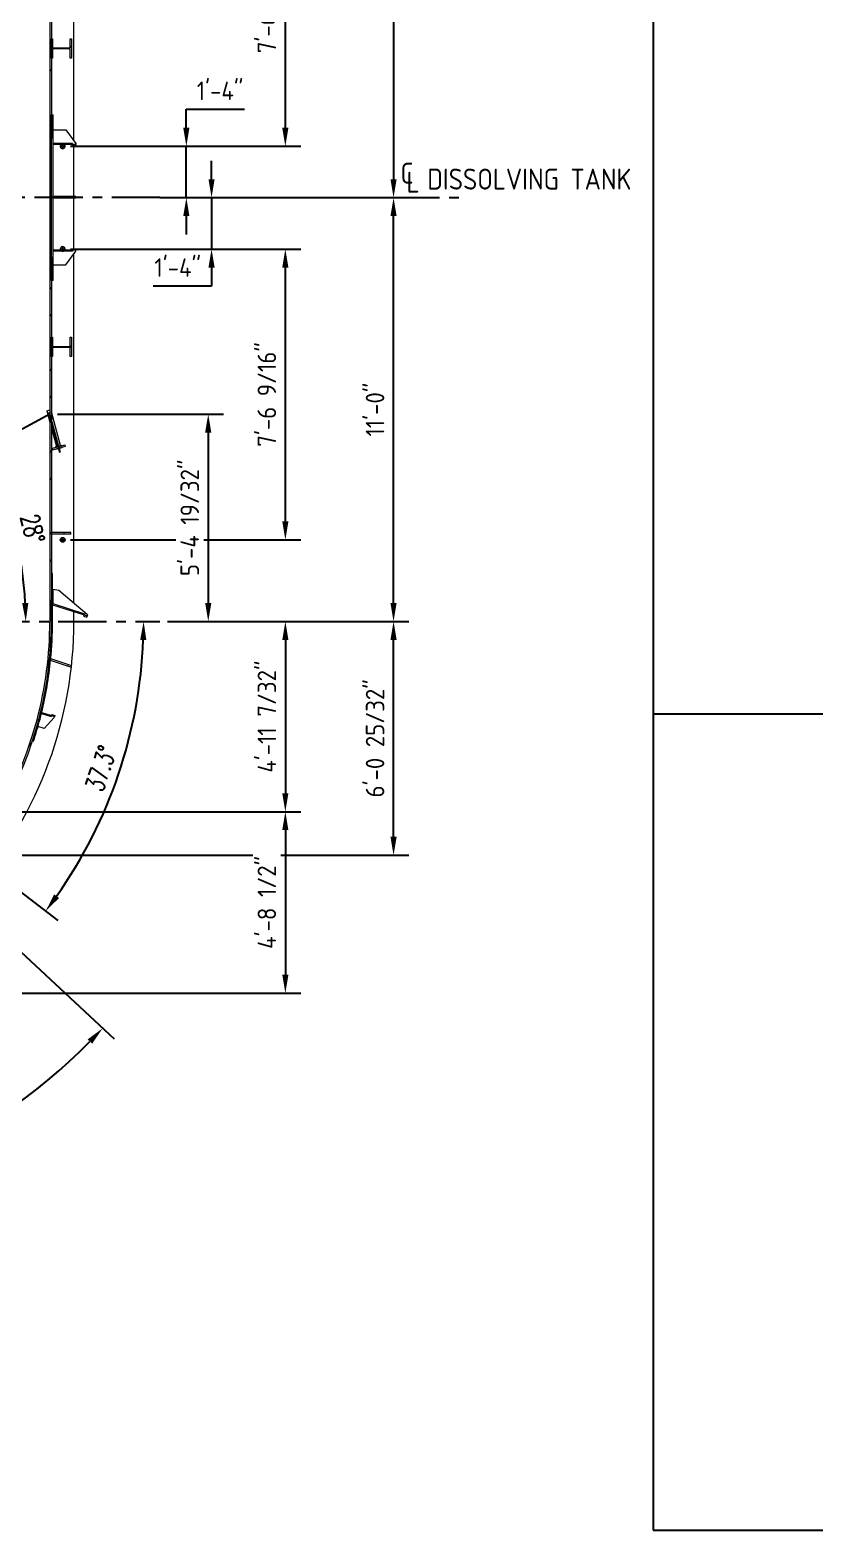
# Model space of a CAD drawing. Header units: inches. Extents: x 0 to 4731, y 0 to 1632.
# Drawn here: x 1126.3 to 1370.6, y 755.8 to 1222.9 of the extents above; entities that cross this region are included whole.
import ezdxf

# ---------------------------------------------------------------- set-up
doc = ezdxf.new("R2010")
doc.units = ezdxf.units.IN
doc.header["$LTSCALE"] = 48
doc.header["$MEASUREMENT"] = 0
doc.linetypes.add('CENTER', pattern=[2, 1.25, -0.25, 0.25, -0.25])
for name, color, linetype, lineweight in [('AM_0', 7, 'Continuous', 50), ('AM_4', 93, 'Continuous', 25), ('AM_6', 140, 'Continuous', 35), ('AM_7', 142, 'CENTER', 25), ('Am_8', 1, 'Continuous', 25), ('Equipment-AM_0', 7, 'Continuous', 50), ('Equipment-AM_5', 92, 'Continuous', 25), ('Process-AM_5', 92, 'Continuous', 25), ('Process-AM_7', 142, 'CENTER', 25)]:
    doc.layers.add(name, color=color, linetype=linetype, lineweight=lineweight)
doc.styles.add('ISOCP', font='ISOCP.SHX')
doc.styles.add('SLDTEXTSTYLE0', font='ISOCP', dxfattribs={"width": 0.96})
doc.styles.get("Standard").update_dxf_attribs({"font": 'ROMANS.SHX', "width": 0.7})
doc.dimstyles.new('METSOPOWER_ANSI$0', dxfattribs={"dimtxt": 0.12, "dimasz": 0.12, "dimexe": 0.1, "dimexo": 0.05, "dimgap": 0.06, "dimtad": 1, "dimtoh": 1, "dimdec": 5, "dimzin": 12, "dimdsep": 46, "dimlunit": 4, "dimtxsty": 'Standard', "dimcen": 0, "dimclrd": 256, "dimclre": 256, "dimclrt": 140, "dimadec": 0, "dimazin": 2, "dimtp": 0.1, "dimtm": 0.1, "dimtfac": 0.71, "dimtdec": 5, "dimtmove": 0, "dimatfit": 3, "dimfxl": 1, "dimfrac": 2, "dimtzin": 7, "dimlwd": -1, "dimlwe": -1, "dimarcsym": 1})
doc.dimstyles.new('METSOPOWER_ANSI$2', dxfattribs={"dimtxt": 0.12, "dimasz": 0.12, "dimexe": 0.1, "dimexo": 0.05, "dimgap": 0.06, "dimtad": 1, "dimzin": 12, "dimdsep": 46, "dimlunit": 3, "dimtxsty": 'Standard', "dimcen": 0, "dimclrd": 256, "dimclre": 256, "dimclrt": 140, "dimadec": 0, "dimazin": 2, "dimtp": 0.1, "dimtm": 0.1, "dimtfac": 0.71, "dimtmove": 0, "dimatfit": 3, "dimfxl": 1, "dimtzin": 7, "dimlwd": -1, "dimlwe": -1, "dimarcsym": 1})
doc.dimstyles.new('VALMET_ANSI$2', dxfattribs={"dimtxt": 0.12, "dimasz": 0.12, "dimexe": 0.1, "dimexo": 0.05, "dimgap": 0.06, "dimtad": 1, "dimdec": 5, "dimzin": 7, "dimdsep": 46, "dimlunit": 4, "dimtxsty": 'Standard', "dimcen": 0, "dimclrd": 256, "dimclre": 256, "dimclrt": 140, "dimadec": 0, "dimazin": 2, "dimtp": 0.1, "dimtm": 0.1, "dimtfac": 0.71, "dimtdec": 5, "dimtofl": 0, "dimtmove": 0, "dimatfit": 3, "dimfxl": 1, "dimfrac": 2, "dimtolj": 1, "dimtzin": 7, "dimlwd": -1, "dimlwe": -1, "dimarcsym": 1})
pattern_1 = [(45, (-160.521, 2.043), (-12.72792, 12.72792), []), (45, (-152.036, 2.043), (-12.72792, 12.72792), [])]
pattern_2 = [(45, (-161.521, 2.043), (-12.72792, 12.72792), []), (45, (-153.036, 2.043), (-12.72792, 12.72792), [])]

# ---------------------------------------------------------------- blocks, each defined once
blk = doc.blocks.new('*D580')
at = {"layer": 'Defpoints', "color": 0, "transparency": 16777216}
for p in [(1166.69, 1302.71), (1166.69, 1170.71), (1239.41, 1170.71)]:
    blk.add_point(p, dxfattribs=at)
at = {"layer": 'Equipment-AM_5', "linetype": 'ByBlock', "transparency": 16777216}
for p, q in [((1169.09, 1302.71), (1244.21, 1302.71)), ((1239.41, 1296.95), (1239.41, 1176.47)), ((1169.09, 1170.71), (1244.21, 1170.71))]:
    blk.add_line(p, q, dxfattribs=at)
at = {"layer": 'Equipment-AM_5', "transparency": 16777216}
for points in [[(1238.45, 1296.95), (1240.37, 1296.95), (1239.41, 1302.71)], [(1238.45, 1176.47), (1240.37, 1176.47), (1239.41, 1170.71)]]:
    blk.add_solid(points, dxfattribs=at)
at = {"layer": 'Equipment-AM_5', "color": 140, "transparency": 16777216, "insert": (1233.65, 1236.71), "char_height": 5.76, "attachment_point": 5, "rotation": 90, "style": 'ISOCP', "bg_fill": 3, "box_fill_scale": 1.25, "bg_fill_color": 256, "bg_fill_true_color": 13158600, "bg_fill_transparency": 0}
blk.add_mtext('11\'-0"', dxfattribs=at)
blk = doc.blocks.new('*D581')
at = {"layer": 'Defpoints', "color": 0, "transparency": 16777216}
for p in [(1166.69, 1170.71), (1239.41, 1170.71), (1166.69, 1038.71)]:
    blk.add_point(p, dxfattribs=at)
at = {"layer": 'Equipment-AM_5', "linetype": 'ByBlock', "transparency": 16777216}
for p, q in [((1169.09, 1170.71), (1244.21, 1170.71)), ((1239.41, 1044.47), (1239.41, 1164.95)), ((1169.09, 1038.71), (1244.21, 1038.71))]:
    blk.add_line(p, q, dxfattribs=at)
at = {"layer": 'Equipment-AM_5', "transparency": 16777216}
for points in [[(1238.45, 1164.95), (1240.37, 1164.95), (1239.41, 1170.71)], [(1238.45, 1044.47), (1240.37, 1044.47), (1239.41, 1038.71)]]:
    blk.add_solid(points, dxfattribs=at)
at = {"layer": 'Equipment-AM_5', "color": 140, "transparency": 16777216, "insert": (1233.65, 1104.71), "char_height": 5.76, "attachment_point": 5, "rotation": 90, "style": 'ISOCP', "bg_fill": 3, "box_fill_scale": 1.25, "bg_fill_color": 256, "bg_fill_true_color": 13158600, "bg_fill_transparency": 0}
blk.add_mtext('11\'-0"', dxfattribs=at)
blk = doc.blocks.new('*D586')
at = {"layer": 'Defpoints', "color": 0, "transparency": 16777216}
for p in [(1166.69, 1038.71), (1239.41, 1038.71), (1108.33, 965.92)]:
    blk.add_point(p, dxfattribs=at)
at = {"layer": 'Equipment-AM_5', "linetype": 'ByBlock', "transparency": 16777216}
for p, q in [((1169.09, 1038.71), (1244.21, 1038.71)), ((1239.41, 971.68), (1239.41, 1032.95)), ((1110.73, 965.92), (1244.21, 965.92))]:
    blk.add_line(p, q, dxfattribs=at)
at = {"layer": 'Equipment-AM_5', "transparency": 16777216}
for points in [[(1238.45, 1032.95), (1240.37, 1032.95), (1239.41, 1038.71)], [(1238.45, 971.68), (1240.37, 971.68), (1239.41, 965.92)]]:
    blk.add_solid(points, dxfattribs=at)
at = {"layer": 'Equipment-AM_5', "color": 140, "transparency": 16777216, "insert": (1233.65, 1002.32), "char_height": 5.76, "attachment_point": 5, "rotation": 90, "style": 'ISOCP', "bg_fill": 3, "box_fill_scale": 1.25, "bg_fill_color": 256, "bg_fill_true_color": 13158600, "bg_fill_transparency": 0}
blk.add_mtext('6\'-0 25/32"', dxfattribs=at)
blk = doc.blocks.new('*D544')
at = {"layer": 'Defpoints', "color": 0, "transparency": 16777216}
for p in [(1022.37, 1062.63), (871.07, 1038.71), (1090.85, 1040.39), (1166.69, 1038.71)]:
    blk.add_point(p, dxfattribs=at)
at = {"layer": 'Equipment-AM_5', "linetype": 'ByBlock', "transparency": 16777216}
blk.add_line((1020.09, 1063.38), (988.82, 1073.53), dxfattribs=at)
blk.add_arc((1096, 1038.71), 107.89, 165.0592, 176.9408, dxfattribs=at)
at = {"layer": 'Equipment-AM_5', "transparency": 16777216}
for points in [[(990.83, 1066.8), (992.68, 1066.26), (993.39, 1072.05)], [(989.22, 1044.44), (987.3, 1044.49), (988.11, 1038.71)]]:
    blk.add_solid(points, dxfattribs=at)
at = {"layer": 'Equipment-AM_5', "color": 140, "transparency": 16777216, "insert": (983.75, 1056.49), "char_height": 5.76, "attachment_point": 5, "rotation": 81, "bg_fill": 3, "box_fill_scale": 1.25, "bg_fill_color": 256, "bg_fill_true_color": 13158600, "bg_fill_transparency": 0}
blk.add_mtext('18°', dxfattribs=at)
at = {"layer": 'Defpoints', "color": 0, "transparency": 16777216}
blk.add_point((990.46, 1061.14), dxfattribs=at)
blk = doc.blocks.new('*D548')
at = {"layer": 'Defpoints', "color": 0, "transparency": 16777216}
for p in [(871.07, 1038.71), (1012.93, 1038.71), (1166.69, 1038.71), (905.66, 984.92)]:
    blk.add_point(p, dxfattribs=at)
at = {"layer": 'Equipment-AM_5', "linetype": 'ByBlock', "transparency": 16777216}
for p, q in [((868.67, 1038.71), (851.07, 1038.71)), ((903.52, 983.84), (868.25, 966.15))]:
    blk.add_line(p, q, dxfattribs=at)
blk.add_arc((1012.93, 1038.71), 157.06, 182.1014, 204.5316, dxfattribs=at)
at = {"layer": 'Equipment-AM_5', "transparency": 16777216}
for points in [[(855.02, 1032.93), (856.94, 1032.97), (855.87, 1038.71)], [(870.92, 973.92), (869.19, 973.09), (872.54, 968.31)]]:
    blk.add_solid(points, dxfattribs=at)
at = {"layer": 'Equipment-AM_5', "color": 140, "transparency": 16777216, "insert": (865.7, 1003.86), "char_height": 5.76, "attachment_point": 5, "rotation": 283.3165, "bg_fill": 3, "box_fill_scale": 1.25, "bg_fill_color": 256, "bg_fill_true_color": 13158600, "bg_fill_transparency": 0}
blk.add_mtext('26.6°', dxfattribs=at)
at = {"layer": 'Defpoints', "color": 0, "transparency": 16777216}
blk.add_point((857.76, 1014.47), dxfattribs=at)
blk = doc.blocks.new('*D549')
at = {"layer": 'Defpoints', "color": 0, "transparency": 16777216}
for p in [(871.07, 1038.71), (1012.93, 1038.71), (1166.69, 1038.71), (1147.8, 976.12), (1108.33, 965.92)]:
    blk.add_point(p, dxfattribs=at)
at = {"layer": 'Equipment-AM_5', "linetype": 'ByBlock', "transparency": 16777216}
blk.add_line((1110.24, 964.47), (1134.96, 945.61), dxfattribs=at)
blk.add_arc((1012.93, 1038.71), 148.69, 324.8777, 357.7803, dxfattribs=at)
at = {"layer": 'Equipment-AM_5', "transparency": 16777216}
for points in [[(1160.55, 1032.97), (1162.47, 1032.93), (1161.62, 1038.71)], [(1135.32, 952.6), (1133.77, 953.73), (1131.14, 948.52)]]:
    blk.add_solid(points, dxfattribs=at)
at = {"layer": 'Equipment-AM_5', "color": 140, "transparency": 16777216, "insert": (1148.34, 992.95), "char_height": 5.76, "attachment_point": 5, "rotation": 71.329, "bg_fill": 3, "box_fill_scale": 1.25, "bg_fill_color": 256, "bg_fill_true_color": 13158600, "bg_fill_transparency": 0}
blk.add_mtext('37.3°', dxfattribs=at)
blk = doc.blocks.new('*U413')
at = {"layer": 'AM_7', "color": 0, "transparency": 16777216}
for p, q in [((-0.87, 0), (-0.15, 0)), ((0, 0.15), (0, 0.87)), ((0.15, 0), (0.87, 0)), ((0, -0.87), (0, -0.15))]:
    blk.add_line(p, q, dxfattribs=at)
at = {"layer": 'AM_7', "color": 0, "linetype": 'Continuous', "transparency": 16777216}
for p, q in [((-0.075, 0), (0.075, 0)), ((0, -0.075), (0, 0.075))]:
    blk.add_line(p, q, dxfattribs=at)
blk = doc.blocks.new('*U414')
at = {"layer": 'AM_7', "color": 0, "transparency": 16777216}
for p, q in [((-0.87, 0), (-0.15, 0)), ((0, 0.15), (0, 0.87)), ((0.15, 0), (0.87, 0)), ((0, -0.87), (0, -0.15))]:
    blk.add_line(p, q, dxfattribs=at)
at = {"layer": 'AM_7', "color": 0, "linetype": 'Continuous', "transparency": 16777216}
for p, q in [((-0.075, 0), (0.075, 0)), ((0, -0.075), (0, 0.075))]:
    blk.add_line(p, q, dxfattribs=at)
blk = doc.blocks.new('*U415')
at = {"layer": 'AM_7', "color": 0, "transparency": 16777216}
for p, q in [((-0.87, 0), (-0.15, 0)), ((0, 0.15), (0, 0.87)), ((0.15, 0), (0.87, 0)), ((0, -0.87), (0, -0.15))]:
    blk.add_line(p, q, dxfattribs=at)
at = {"layer": 'AM_7', "color": 0, "linetype": 'Continuous', "transparency": 16777216}
for p, q in [((-0.075, 0), (0.075, 0)), ((0, -0.075), (0, 0.075))]:
    blk.add_line(p, q, dxfattribs=at)
blk = doc.blocks.new('*D552')
at = {"layer": 'Defpoints', "color": 0, "transparency": 16777216}
for p in [(1166.69, 1038.71), (1121.3, 979.48), (1205.73, 979.48)]:
    blk.add_point(p, dxfattribs=at)
at = {"layer": 'Equipment-AM_5', "linetype": 'ByBlock', "transparency": 16777216}
for p, q in [((1169.09, 1038.71), (1210.53, 1038.71)), ((1205.73, 1032.95), (1205.73, 985.24)), ((1123.7, 979.48), (1210.53, 979.48))]:
    blk.add_line(p, q, dxfattribs=at)
at = {"layer": 'Equipment-AM_5', "transparency": 16777216}
for points in [[(1204.77, 1032.95), (1206.69, 1032.95), (1205.73, 1038.71)], [(1204.77, 985.24), (1206.69, 985.24), (1205.73, 979.48)]]:
    blk.add_solid(points, dxfattribs=at)
at = {"layer": 'Equipment-AM_5', "color": 140, "transparency": 16777216, "insert": (1199.97, 1009.09), "char_height": 5.76, "attachment_point": 5, "rotation": 90, "style": 'ISOCP', "bg_fill": 3, "box_fill_scale": 1.25, "bg_fill_color": 256, "bg_fill_true_color": 13158600, "bg_fill_transparency": 0}
blk.add_mtext('4\'-11 7/32"', dxfattribs=at)
blk = doc.blocks.new('*D553')
at = {"layer": 'Defpoints', "color": 0, "transparency": 16777216}
for p in [(1121.3, 979.48), (1056, 922.96), (1205.73, 922.96)]:
    blk.add_point(p, dxfattribs=at)
at = {"layer": 'Equipment-AM_5', "linetype": 'ByBlock', "transparency": 16777216}
for p, q in [((1123.7, 979.48), (1210.53, 979.48)), ((1205.73, 973.72), (1205.73, 928.72)), ((1058.4, 922.96), (1210.53, 922.96))]:
    blk.add_line(p, q, dxfattribs=at)
at = {"layer": 'Equipment-AM_5', "transparency": 16777216}
for points in [[(1204.77, 973.72), (1206.69, 973.72), (1205.73, 979.48)], [(1204.77, 928.72), (1206.69, 928.72), (1205.73, 922.96)]]:
    blk.add_solid(points, dxfattribs=at)
at = {"layer": 'Equipment-AM_5', "color": 140, "transparency": 16777216, "insert": (1199.97, 951.22), "char_height": 5.76, "attachment_point": 5, "rotation": 90, "style": 'ISOCP', "bg_fill": 3, "box_fill_scale": 1.25, "bg_fill_color": 256, "bg_fill_true_color": 13158600, "bg_fill_transparency": 0}
blk.add_mtext('4\'-8 1/2"', dxfattribs=at)
blk = doc.blocks.new('*D554')
at = {"layer": 'Defpoints', "color": 0, "transparency": 16777216}
for p in [(1137.3, 1154.71), (1205.73, 1154.71), (1136.43, 1064.15)]:
    blk.add_point(p, dxfattribs=at)
at = {"layer": 'Equipment-AM_5', "linetype": 'ByBlock', "transparency": 16777216}
for p, q in [((1139.7, 1154.71), (1210.53, 1154.71)), ((1205.73, 1069.91), (1205.73, 1148.95)), ((1138.83, 1064.15), (1210.53, 1064.15))]:
    blk.add_line(p, q, dxfattribs=at)
at = {"layer": 'Equipment-AM_5', "transparency": 16777216}
for points in [[(1204.77, 1148.95), (1206.69, 1148.95), (1205.73, 1154.71)], [(1204.77, 1069.91), (1206.69, 1069.91), (1205.73, 1064.15)]]:
    blk.add_solid(points, dxfattribs=at)
at = {"layer": 'Equipment-AM_5', "color": 140, "transparency": 16777216, "insert": (1199.97, 1109.43), "char_height": 5.76, "attachment_point": 5, "rotation": 90, "style": 'ISOCP', "bg_fill": 3, "box_fill_scale": 1.25, "bg_fill_color": 256, "bg_fill_true_color": 13158600, "bg_fill_transparency": 0}
blk.add_mtext('7\'-6 9/16"', dxfattribs=at)
blk = doc.blocks.new('*D555')
at = {"layer": 'Defpoints', "color": 0, "transparency": 16777216}
for p in [(1136.43, 1277.28), (1205.73, 1277.28), (1136.43, 1186.71)]:
    blk.add_point(p, dxfattribs=at)
at = {"layer": 'Equipment-AM_5', "linetype": 'ByBlock', "transparency": 16777216}
for p, q in [((1138.83, 1277.28), (1210.53, 1277.28)), ((1205.73, 1192.47), (1205.73, 1271.52)), ((1138.83, 1186.71), (1210.53, 1186.71))]:
    blk.add_line(p, q, dxfattribs=at)
at = {"layer": 'Equipment-AM_5', "transparency": 16777216}
for points in [[(1204.77, 1271.52), (1206.69, 1271.52), (1205.73, 1277.28)], [(1204.77, 1192.47), (1206.69, 1192.47), (1205.73, 1186.71)]]:
    blk.add_solid(points, dxfattribs=at)
at = {"layer": 'Equipment-AM_5', "color": 140, "transparency": 16777216, "insert": (1199.97, 1231.99), "char_height": 5.76, "attachment_point": 5, "rotation": 90, "style": 'ISOCP', "bg_fill": 3, "box_fill_scale": 1.25, "bg_fill_color": 256, "bg_fill_true_color": 13158600, "bg_fill_transparency": 0}
blk.add_mtext('7\'-6 9/16"', dxfattribs=at)
blk = doc.blocks.new('*D570')
at = {"layer": 'Defpoints', "color": 0, "transparency": 16777216}
for p in [(1136.43, 1186.71), (1174.91, 1186.71), (1166.69, 1170.71)]:
    blk.add_point(p, dxfattribs=at)
at = {"layer": 'Equipment-AM_5', "linetype": 'ByBlock', "transparency": 16777216}
for p, q in [((1174.91, 1192.47), (1174.91, 1198.23)), ((1174.91, 1198.23), (1193.05, 1198.23)), ((1138.83, 1186.71), (1179.71, 1186.71)), ((1174.91, 1170.71), (1174.91, 1186.71)), ((1169.09, 1170.71), (1179.71, 1170.71)), ((1174.91, 1164.95), (1174.91, 1159.19))]:
    blk.add_line(p, q, dxfattribs=at)
at = {"layer": 'Equipment-AM_5', "transparency": 16777216}
for points in [[(1173.95, 1192.47), (1175.87, 1192.47), (1174.91, 1186.71)], [(1173.95, 1164.95), (1175.87, 1164.95), (1174.91, 1170.71)]]:
    blk.add_solid(points, dxfattribs=at)
at = {"layer": 'Equipment-AM_5', "color": 140, "transparency": 16777216, "insert": (1185.42, 1203.99), "char_height": 5.76, "attachment_point": 5, "style": 'ISOCP', "bg_fill": 3, "box_fill_scale": 1.25, "bg_fill_color": 256, "bg_fill_true_color": 13158600, "bg_fill_transparency": 0}
blk.add_mtext('1\'-4"', dxfattribs=at)
blk = doc.blocks.new('*D571')
at = {"layer": 'Defpoints', "color": 0, "transparency": 16777216}
for p in [(1166.69, 1170.71), (1136.43, 1154.71)]:
    blk.add_point(p, dxfattribs=at)
at = {"layer": 'Equipment-AM_5', "linetype": 'ByBlock', "transparency": 16777216}
for p, q in [((1182.76, 1176.47), (1182.76, 1182.23)), ((1169.09, 1170.71), (1187.56, 1170.71)), ((1182.76, 1170.71), (1182.76, 1154.71)), ((1138.83, 1154.71), (1187.56, 1154.71)), ((1182.76, 1148.95), (1182.76, 1143.19)), ((1182.76, 1143.19), (1164.61, 1143.19))]:
    blk.add_line(p, q, dxfattribs=at)
at = {"layer": 'Equipment-AM_5', "transparency": 16777216}
for points in [[(1181.8, 1176.47), (1183.72, 1176.47), (1182.76, 1170.71)], [(1181.8, 1148.95), (1183.72, 1148.95), (1182.76, 1154.71)]]:
    blk.add_solid(points, dxfattribs=at)
at = {"layer": 'Equipment-AM_5', "color": 140, "transparency": 16777216, "insert": (1172.25, 1148.95), "char_height": 5.76, "attachment_point": 5, "style": 'ISOCP', "bg_fill": 3, "box_fill_scale": 1.25, "bg_fill_color": 256, "bg_fill_true_color": 13158600, "bg_fill_transparency": 0}
blk.add_mtext('1\'-4"', dxfattribs=at)
at = {"layer": 'Defpoints', "color": 0, "transparency": 16777216}
blk.add_point((1182.76, 1154.71), dxfattribs=at)
blk = doc.blocks.new('SW_SYMBOL_MOD_CL')
at = {"layer": 'AM_6', "color": 0, "char_height": 1322, "attachment_point": 5, "style": 'SLDTEXTSTYLE0'}
for s, insert in [('C', (756, 1134)), ('L', (1134, 567))]:
    blk.add_mtext(s, dxfattribs=dict(at, insert=insert))
blk = doc.blocks.new('*D507')
at = {"layer": 'Defpoints', "color": 0, "transparency": 16777216}
for p in [(1132.43, 1103.3), (1123.41, 1057.13), (871.07, 1038.71), (1012.93, 1038.71), (1166.69, 1038.71)]:
    blk.add_point(p, dxfattribs=at)
at = {"layer": 'Process-AM_5', "linetype": 'ByBlock', "transparency": 16777216}
blk.add_arc((1012.93, 1038.71), 112, 2.9469, 25.4421, dxfattribs=at)
at = {"layer": 'Process-AM_5', "transparency": 16777216}
for points in [[(1113.21, 1086.39), (1114.93, 1087.26), (1111.46, 1091.96)], [(1125.74, 1044.49), (1123.82, 1044.44), (1124.93, 1038.71)]]:
    blk.add_solid(points, dxfattribs=at)
at = {"layer": 'Process-AM_5', "color": 140, "transparency": 16777216, "insert": (1127.1, 1067.59), "char_height": 5.76, "attachment_point": 5, "rotation": 284.1945}
blk.add_mtext('\\A1;28°', dxfattribs=at)
blk = doc.blocks.new('*D509')
at = {"layer": 'Defpoints', "color": 0, "transparency": 16777216}
for p in [(1132.43, 1103.3), (1166.69, 1038.71), (1181.73, 1038.71)]:
    blk.add_point(p, dxfattribs=at)
at = {"layer": 'Equipment-AM_5', "linetype": 'ByBlock', "transparency": 16777216}
for p, q in [((1134.83, 1103.3), (1186.53, 1103.3)), ((1181.73, 1097.54), (1181.73, 1044.47)), ((1169.09, 1038.71), (1186.53, 1038.71))]:
    blk.add_line(p, q, dxfattribs=at)
at = {"layer": 'Equipment-AM_5', "transparency": 16777216}
for points in [[(1180.77, 1097.54), (1182.69, 1097.54), (1181.73, 1103.3)], [(1180.77, 1044.47), (1182.69, 1044.47), (1181.73, 1038.71)]]:
    blk.add_solid(points, dxfattribs=at)
at = {"layer": 'Equipment-AM_5', "color": 140, "transparency": 16777216, "insert": (1175.97, 1071), "char_height": 5.76, "attachment_point": 5, "rotation": 90, "style": 'ISOCP', "bg_fill": 3, "box_fill_scale": 1.25, "bg_fill_color": 256, "bg_fill_true_color": 13158600, "bg_fill_transparency": 0}
blk.add_mtext('5\'-4 19/32"', dxfattribs=at)
blk = doc.blocks.new('*D601')
at = {"layer": 'Defpoints', "color": 0, "transparency": 16777216}
for p in [(1107.65, 1458.67), (1012.93, 1432.44), (1114.84, 1397.89), (1091.58, 1375.99), (1012.93, 904.39)]:
    blk.add_point(p, dxfattribs=at)
at = {"layer": 'Equipment-AM_5', "linetype": 'ByBlock', "transparency": 16777216}
for p, q in [((1012.93, 1434.84), (1012.93, 1489.86)), ((1116.58, 1399.54), (1149.75, 1430.78))]:
    blk.add_line(p, q, dxfattribs=at)
blk.add_arc((1012.93, 1301.89), 183.17, 45.0924, 88.1982, dxfattribs=at)
at = {"layer": 'Equipment-AM_5', "transparency": 16777216}
for points in [[(1018.68, 1484.01), (1018.71, 1485.93), (1012.93, 1485.06)], [(1142.93, 1432.29), (1141.55, 1430.95), (1146.26, 1427.49)]]:
    blk.add_solid(points, dxfattribs=at)
at = {"layer": 'Equipment-AM_5', "color": 140, "transparency": 16777216, "insert": (1087.83, 1475.34), "char_height": 5.76, "attachment_point": 5, "rotation": 336.6453, "bg_fill": 3, "box_fill_scale": 1.25, "bg_fill_color": 256, "bg_fill_true_color": 13158600, "bg_fill_transparency": 0}
blk.add_mtext('47°', dxfattribs=at)
blk = doc.blocks.new('*D602')
at = {"layer": 'Defpoints', "color": 0, "transparency": 16777216}
for p in [(1012.93, 1432.44), (1091.43, 965.57), (1113.52, 945), (1012.93, 904.39), (1063.14, 859.79)]:
    blk.add_point(p, dxfattribs=at)
at = {"layer": 'Process-AM_5', "linetype": 'ByBlock', "transparency": 16777216}
for p, q in [((1115.28, 943.36), (1152.41, 908.77)), ((1012.93, 901.99), (1012.93, 848.08))]:
    blk.add_line(p, q, dxfattribs=at)
blk.add_arc((1012.93, 1038.71), 185.83, 271.776, 315.2501, dxfattribs=at)
at = {"layer": 'Process-AM_5', "transparency": 16777216}
for points in [[(1144.21, 908.55), (1145.6, 907.22), (1148.89, 912.04)], [(1018.71, 852.01), (1018.68, 853.93), (1012.93, 852.88)]]:
    blk.add_solid(points, dxfattribs=at)
at = {"layer": 'Process-AM_5', "color": 140, "transparency": 16777216, "insert": (1084.77, 873.59), "char_height": 5.76, "attachment_point": 5, "rotation": 23.5131}
blk.add_mtext('\\A1;47°', dxfattribs=at)

msp = doc.modelspace()

# ---------------------------------------------------------------- hatches: boundary and pattern name
at = {"layer": 'Am_8'}
h = msp.add_hatch(dxfattribs=at)
h.set_pattern_fill('ANSI32', color=256, scale=48, style=0)
h.set_pattern_definition(pattern_1)
h.paths.add_polyline_path([(1132.431266, 1189.298107), (1132.931266, 1189.298107), (1132.931266, 1237.048261), (1132.431266, 1237.048261)], flags=0)
h = msp.add_hatch(dxfattribs=at)
h.set_pattern_fill('ANSI32', color=256, scale=48, style=0)
h.set_pattern_definition(pattern_2)
edge = h.paths.add_edge_path(flags=0)
edge.add_line((1132.931266, 1220.22108), (1132.931266, 1214.20108))
edge.add_line((1132.931266, 1214.20108), (1133.296266, 1214.20108))
edge.add_line((1133.296266, 1214.20108), (1133.296266, 1216.83108))
edge.add_arc((1133.546266, 1216.83108), 0.25, 90, 180, ccw=False)
edge.add_line((1133.546266, 1217.08108), (1138.516266, 1217.08108))
edge.add_arc((1138.516266, 1216.83108), 0.25, 0, 90, ccw=False)
edge.add_line((1138.766266, 1216.83108), (1138.766266, 1214.20108))
edge.add_line((1138.766266, 1214.20108), (1139.131266, 1214.20108))
edge.add_line((1139.131266, 1214.20108), (1139.131266, 1220.22108))
edge.add_line((1139.131266, 1220.22108), (1138.766266, 1220.22108))
edge.add_line((1138.766266, 1220.22108), (1138.766266, 1217.59108))
edge.add_arc((1138.516266, 1217.59108), 0.25, 270, 360, ccw=False)
edge.add_line((1138.516266, 1217.34108), (1133.546266, 1217.34108))
edge.add_arc((1133.546266, 1217.59108), 0.25, 180, 270, ccw=False)
edge.add_line((1133.296266, 1217.59108), (1133.296266, 1220.22108))
edge.add_line((1133.296266, 1220.22108), (1132.931266, 1220.22108))
h = msp.add_hatch(dxfattribs=at)
h.set_pattern_fill('ANSI32', color=256, scale=48, style=0)
h.set_pattern_definition(pattern_1)
h.paths.add_polyline_path([(1133.431266, 1196.469138), (1132.931266, 1196.469138), (1132.931266, 1189.298107), (1133.431266, 1189.298107)], flags=0)
h = msp.add_hatch(dxfattribs=at)
h.set_pattern_fill('ANSI32', color=256, scale=48, style=0)
h.set_pattern_definition(pattern_1)
h.paths.add_polyline_path([(1132.931266, 1152.124052), (1132.431266, 1152.124052), (1132.431266, 1104.373899), (1132.931266, 1104.373899)], flags=0)
h = msp.add_hatch(dxfattribs=at)
h.set_pattern_fill('ANSI32', color=256, scale=48, style=0)
h.set_pattern_definition(pattern_2)
edge = h.paths.add_edge_path(flags=0)
edge.add_line((1132.931266, 1127.22108), (1132.931266, 1121.20108))
edge.add_line((1132.931266, 1121.20108), (1133.296266, 1121.20108))
edge.add_line((1133.296266, 1121.20108), (1133.296266, 1123.83108))
edge.add_arc((1133.546266, 1123.83108), 0.25, 90, 180, ccw=False)
edge.add_line((1133.546266, 1124.08108), (1138.516266, 1124.08108))
edge.add_arc((1138.516266, 1123.83108), 0.25, 0, 90, ccw=False)
edge.add_line((1138.766266, 1123.83108), (1138.766266, 1121.20108))
edge.add_line((1138.766266, 1121.20108), (1139.131266, 1121.20108))
edge.add_line((1139.131266, 1121.20108), (1139.131266, 1127.22108))
edge.add_line((1139.131266, 1127.22108), (1138.766266, 1127.22108))
edge.add_line((1138.766266, 1127.22108), (1138.766266, 1124.59108))
edge.add_arc((1138.516266, 1124.59108), 0.25, 270, 360, ccw=False)
edge.add_line((1138.516266, 1124.34108), (1133.546266, 1124.34108))
edge.add_arc((1133.546266, 1124.59108), 0.25, 180, 270, ccw=False)
edge.add_line((1133.296266, 1124.59108), (1133.296266, 1127.22108))
edge.add_line((1133.296266, 1127.22108), (1132.931266, 1127.22108))
h = msp.add_hatch(dxfattribs=at)
h.set_pattern_fill('ANSI32', color=256, scale=48, style=0)
h.set_pattern_definition(pattern_1)
h.paths.add_polyline_path([(1132.431266, 1045.298107), (1132.931266, 1045.298107), (1132.931266, 1093.048261), (1132.431266, 1093.048261)], flags=0)
h = msp.add_hatch(dxfattribs=at)
h.set_pattern_fill('ANSI32', color=256, scale=48, style=0)
h.set_pattern_definition(pattern_1)
edge = h.paths.add_edge_path(flags=0)
edge.add_line((1044.994153, 923.592787), (1045.045591, 923.088114))
edge.add_arc((1012.931266, 1038.71108), 120, 285.52265454, 345.23282052)
edge.add_line((1128.967613, 1008.124052), (1128.450458, 1008.124052))
edge.add_arc((1012.931266, 1038.71108), 119.5, 285.5636483, 345.16961847, ccw=False)

# ---------------------------------------------------------------- linework, layer by layer
at = {"layer": 'AM_0', "lineweight": 18}
for p, q in [((1131.471184, 1104.337762), (1132.431266, 1104.595016)), ((1131.471184, 1104.337762), (1132.431266, 1100.754688)), ((1133.078635, 1092.668687), (1133.208045, 1092.185725))]:
    msp.add_line(p, q, dxfattribs=at)
at = {"layer": 'AM_4'}
for p, q in [((1320.192297, 1603.181053), (1320.192297, 755.755747)), ((1320.192297, 1009.966945), (1736.409405, 1009.966945)), ((1320.192297, 755.755747), (2076.566878, 755.755747))]:
    msp.add_line(p, q, dxfattribs=at)
at = {"layer": 'AM_7', "ltscale": 0.25}
for p, q in [((1166.694382, 1170.71108), (873.969194, 1170.71108)), ((871.067208, 1038.71108), (1166.694382, 1038.71108))]:
    msp.add_line(p, q, dxfattribs=at)
at = {"layer": 'Equipment-AM_0', "lineweight": 18}
for p, q in [((1132.431266, 1248.373899), (1132.431266, 1189.298107)), ((1132.931266, 1248.373899), (1132.931266, 1189.298107)), ((1139.931266, 1188.376799), (1139.931266, 1249.08608)), ((1132.931266, 1220.22108), (1133.296266, 1220.22108)), ((1132.931266, 1214.20108), (1132.931266, 1220.22108)), ((1133.296266, 1220.22108), (1133.296266, 1217.59108)), ((1138.766266, 1220.22108), (1139.131266, 1220.22108)), ((1138.766266, 1217.59108), (1138.766266, 1220.22108)), ((1139.131266, 1220.22108), (1139.131266, 1214.20108)), ((1133.296266, 1216.83108), (1133.296266, 1214.20108)), ((1133.546266, 1217.34108), (1138.516266, 1217.34108)), ((1138.516266, 1217.08108), (1133.546266, 1217.08108)), ((1138.766266, 1214.20108), (1138.766266, 1216.83108)), ((1133.296266, 1214.20108), (1132.931266, 1214.20108)), ((1139.131266, 1214.20108), (1138.766266, 1214.20108)), ((1132.931266, 1189.298107), (1132.931266, 1196.469138)), ((1132.931266, 1196.469138), (1133.431266, 1196.469138)), ((1133.431266, 1189.298107), (1133.431266, 1196.469138)), ((1133.431266, 1191.85882), (1137.431266, 1191.85882)), ((1137.431266, 1191.85882), (1140.493766, 1187.593345)), ((1132.931266, 1189.298107), (1132.431266, 1189.298107)), ((1132.431266, 1189.298107), (1132.431266, 1152.124052)), ((1132.931266, 1189.298107), (1133.431266, 1189.298107)), ((1132.931266, 1152.124052), (1132.931266, 1189.298107)), ((1133.431266, 1187.417525), (1133.431266, 1189.298107)), ((1139.493766, 1187.593345), (1133.431266, 1187.593345)), ((1133.431266, 1170.837903), (1133.431266, 1187.417525)), ((1139.493766, 1187.241704), (1133.431266, 1187.241704)), ((1139.493766, 1187.237888), (1139.493766, 1187.593345)), ((1140.493766, 1187.237888), (1139.493766, 1187.237888)), ((1139.493766, 1186.886248), (1139.493766, 1187.237888)), ((1140.493766, 1186.886248), (1139.493766, 1186.886248)), ((1139.931266, 1171.093847), (1139.931266, 1186.886248)), ((1140.493766, 1187.593345), (1140.493766, 1187.237888)), ((1140.493766, 1186.886248), (1140.493766, 1187.237888)), ((1133.431266, 1171.120279), (1137.431266, 1171.120279)), ((1139.493766, 1171.087899), (1133.431266, 1171.087899)), ((1133.431266, 1154.18399), (1133.431266, 1170.837903)), ((1139.493766, 1170.587906), (1133.431266, 1170.587906)), ((1137.431266, 1171.120279), (1140.493766, 1171.087899)), ((1139.493766, 1171.085201), (1139.493766, 1171.087899)), ((1140.493766, 1171.085201), (1139.493766, 1171.085201)), ((1139.493766, 1170.585208), (1139.493766, 1171.085201)), ((1140.493766, 1170.585208), (1139.493766, 1170.585208)), ((1139.931266, 1154.713358), (1139.931266, 1170.585208)), ((1140.493766, 1171.087899), (1140.493766, 1171.085201)), ((1140.493766, 1170.585208), (1140.493766, 1171.085201)), ((1139.493766, 1154.361718), (1133.431266, 1154.361718)), ((1133.431266, 1152.124052), (1133.431266, 1154.18399)), ((1139.493766, 1154.006262), (1133.431266, 1154.006262)), ((1137.431266, 1149.786579), (1140.493766, 1154.006262)), ((1140.493766, 1154.713358), (1139.493766, 1154.713358)), ((1139.493766, 1154.357902), (1139.493766, 1154.713358)), ((1140.493766, 1154.357902), (1139.493766, 1154.357902)), ((1139.493766, 1154.357902), (1139.493766, 1154.006262)), ((1140.493766, 1154.357902), (1140.493766, 1154.713358)), ((1140.493766, 1154.006262), (1140.493766, 1154.357902)), ((1132.431266, 1152.124052), (1132.931266, 1152.124052)), ((1132.431266, 1152.124052), (1132.431266, 1104.373899)), ((1133.431266, 1152.124052), (1132.931266, 1152.124052)), ((1132.931266, 1144.953021), (1132.931266, 1152.124052)), ((1132.931266, 1152.124052), (1132.931266, 1104.373899)), ((1133.431266, 1144.953021), (1133.431266, 1152.124052)), ((1133.431266, 1149.786579), (1137.431266, 1149.786579)), ((1139.931266, 1105.08608), (1139.931266, 1153.231218)), ((1133.431266, 1144.953021), (1132.931266, 1144.953021)), ((1132.931266, 1127.22108), (1133.296266, 1127.22108)), ((1132.931266, 1121.20108), (1132.931266, 1127.22108)), ((1133.296266, 1127.22108), (1133.296266, 1124.59108)), ((1138.766266, 1124.59108), (1138.766266, 1127.22108)), ((1138.766266, 1127.22108), (1139.131266, 1127.22108)), ((1139.131266, 1127.22108), (1139.131266, 1121.20108)), ((1133.296266, 1123.83108), (1133.296266, 1121.20108)), ((1133.546266, 1124.34108), (1138.516266, 1124.34108)), ((1138.516266, 1124.08108), (1133.546266, 1124.08108)), ((1138.766266, 1121.20108), (1138.766266, 1123.83108)), ((1133.296266, 1121.20108), (1132.931266, 1121.20108)), ((1139.131266, 1121.20108), (1138.766266, 1121.20108)), ((1132.431266, 1104.373899), (1132.431266, 1045.298107)), ((1132.931266, 1104.373899), (1132.931266, 1045.298107)), ((1139.931266, 1044.3815), (1139.931266, 1105.08608)), ((1136.931266, 1066.395427), (1132.931266, 1066.395427)), ((1136.931266, 1065.895427), (1132.931266, 1065.895427)), ((1136.931266, 1065.895427), (1136.931266, 1066.395427)), ((1138.931266, 1066.395427), (1136.931266, 1066.395427)), ((1138.931266, 1065.895427), (1136.931266, 1065.895427)), ((1138.931266, 1065.895427), (1138.931266, 1066.395427)), ((1133.258562, 1053.694424), (1133.008562, 1053.694424)), ((1133.008562, 1046.237924), (1133.008562, 1053.694424)), ((1133.258562, 1046.237924), (1133.258562, 1053.694424)), ((1133.313189, 1048.705993), (1133.258562, 1048.537869)), ((1133.313189, 1048.705993), (1133.313189, 1044.285585)), ((1135.26486, 1048.404823), (1133.313189, 1048.705993)), ((1144.128819, 1040.762417), (1135.26486, 1048.404823)), ((1132.431266, 1045.298107), (1132.431266, 1038.71108)), ((1132.931266, 1045.298107), (1132.431266, 1045.298107)), ((1132.931266, 1038.71108), (1132.931266, 1045.298107)), ((1133.008562, 1046.237924), (1133.258562, 1046.237924)), ((1133.008562, 1038.604735), (1133.008562, 1046.237924)), ((1133.258562, 1044.11746), (1133.258562, 1046.237924)), ((1133.313189, 1044.285585), (1133.258562, 1044.11746)), ((1133.258562, 1038.604735), (1133.258562, 1044.11746)), ((1133.258562, 1043.931541), (1143.068237, 1040.736061)), ((1133.313189, 1044.285585), (1143.177994, 1041.072146)), ((1133.008562, 1038.604735), (1133.258562, 1038.604735)), ((1139.931266, 1038.71108), (1139.931266, 1041.757922)), ((1143.068236, 1040.73606), (1142.958982, 1040.399811)), ((1142.958982, 1040.399811), (1143.909807, 1040.090082)), ((1143.177994, 1041.072146), (1143.068236, 1040.73606)), ((1143.068236, 1040.73606), (1144.019061, 1040.426331)), ((1144.019061, 1040.426331), (1143.909807, 1040.090082)), ((1143.909807, 1040.090082), (1144.019565, 1040.426167)), ((1144.019061, 1040.426331), (1144.128819, 1040.762417)), ((1144.128819, 1040.762417), (1144.019565, 1040.426167)), ((1132.678621, 1026.821294), (1132.42983, 1026.845843)), ((1137.910966, 1024.830212), (1132.650475, 1026.539449)), ((1132.742008, 1027.035439), (1132.681318, 1026.848652)), ((1138.065474, 1025.30574), (1132.742008, 1027.035439)), ((1138.065474, 1025.30574), (1137.910966, 1024.830212)), ((1138.862022, 1024.521195), (1137.910966, 1024.830212)), ((1139.016531, 1024.996723), (1138.065474, 1025.30574)), ((1139.016531, 1024.996723), (1138.862022, 1024.521195)), ((1129.815446, 1010.065412), (1132.840735, 1009.075987)), ((1129.857485, 1010.237654), (1129.82836, 1010.148018)), ((1129.912112, 1010.405779), (1129.857485, 1010.237654)), ((1129.912112, 1010.405779), (1132.949989, 1009.412237)), ((1132.840735, 1009.075987), (1132.949989, 1009.412237)), ((1133.059243, 1009.748486), (1132.949989, 1009.412237)), ((1132.949989, 1009.412237), (1133.901045, 1009.10322)), ((1133.059243, 1009.748486), (1134.010299, 1009.439469)), ((1133.901045, 1009.10322), (1133.791196, 1008.765138)), ((1134.010299, 1009.439469), (1133.901045, 1009.10322)), ((1128.450458, 1008.124052), (1128.967613, 1008.124052)), ((1130.646642, 1005.400496), (1128.733323, 1005.961519)), ((1129.372943, 1008.31529), (1129.131038, 1008.378393)), ((1133.791196, 1008.765138), (1130.646642, 1005.400496)), ((1127.118412, 1001.5103), (1127.356115, 1001.432859))]:
    msp.add_line(p, q, dxfattribs=at)
msp.add_circle((1136.431266, 1064.145427), 0.75, dxfattribs=at)
for centre, radius, start, end in [((1133.546266, 1217.59108), 0.25, 180, 270), ((1133.546266, 1216.83108), 0.25, 90, 180), ((1138.516266, 1217.59108), 0.25, 270, 360), ((1138.516266, 1216.83108), 0.25, 0, 90), ((1136.431266, 1186.71108), 0.75, 134.96816419, 0), ((1136.431266, 1186.71108), 0.75, 0, 45.03183581), ((1136.431266, 1154.71108), 0.75, 0, 207.76303025), ((1136.431266, 1154.71108), 0.75, 332.23696975, 0), ((1133.546266, 1124.59108), 0.25, 180, 270), ((1133.546266, 1123.83108), 0.25, 90, 180), ((1138.516266, 1124.59108), 0.25, 270, 0), ((1138.516266, 1123.83108), 0.25, 0, 90), ((1012.931266, 1038.71108), 127, 319.45177829, 0), ((1012.926674, 1038.711677), 119.504592, 345.16990501, 359.99971345), ((1012.926651, 1038.711678), 120.004615, 345.23310602, 359.9997145), ((1013.258561, 1038.604735), 119.750001, 354.36474068, 359.99999999), ((1013.256971, 1038.604813), 120.001591, 354.36477804, 359.99996262), ((1013.250538, 1038.606168), 119.758127, 345.38001502, 354.36443516), ((1013.251573, 1038.605924), 120.007072, 346.32652663, 354.36450339), ((1013.253852, 1038.605922), 120.004858, 345.37972871, 346.32627022), ((1012.931266, 1038.71108), 119.5, 266.07551783, 345.16961847), ((1012.931266, 1038.71108), 120, 289.37573034, 345.23282052), ((1013.258562, 1038.604735), 119.75, 341.9548929, 345.37970955), ((1013.258562, 1038.604735), 120, 341.9548929, 345.37970955)]:
    msp.add_arc(centre, radius, start, end, dxfattribs=at)

# ---------------------------------------------------------------- block references
at = {"layer": 'AM_7'}
for name, p in [('*U414', (1136.431266, 1186.71108)), ('*U415', (1136.431266, 1154.71108))]:
    msp.add_blockref(name, p, dxfattribs=at)

# ---------------------------------------------------------------- texts
at = {"layer": 'AM_6', "insert": (1249.904095, 1179.754717), "char_height": 6.52886762, "attachment_point": 1, "style": 'SLDTEXTSTYLE0'}
msp.add_mtext('DISSOLVING TANK', dxfattribs=at)

# ---------------------------------------------------------------- next in the draw order: dimensions: what is measured, and where the dimension line sits
at = {"layer": 'Equipment-AM_5'}
dim = msp.add_linear_dim(base=(1239.411233, 1170.71108), p1=(1166.694382, 1302.71108), p2=(1166.694382, 1170.71108), angle=90, dimstyle='METSOPOWER_ANSI$0', override={"dimscale": 48, "dimzin": 15, "dimtxsty": 'ISOCP', "dimtfill": 1}, dxfattribs=at)
dim.commit()
dim.dimension.update_dxf_attribs({"geometry": '*D580', "text_midpoint": (1233.651233, 1236.71108)})

# ---------------------------------------------------------------- next in the draw order: dimensions: what is measured, and where the dimension line sits
for base, p1, p2, picture, middle in [((1205.731254, 1277.276733), (1136.431266, 1186.71108), (1136.431266, 1277.276733), '*D555', (1199.971254, 1231.993906)), ((1239.411233, 1170.71108), (1166.694382, 1038.71108), (1166.694382, 1170.71108), '*D581', (1233.651233, 1104.71108))]:
    dim = msp.add_linear_dim(base=base, p1=p1, p2=p2, angle=90, dimstyle='METSOPOWER_ANSI$0', override={"dimscale": 48, "dimzin": 15, "dimtxsty": 'ISOCP', "dimtfill": 1}, dxfattribs=at)
    dim.commit()
    dim.dimension.update_dxf_attribs({"geometry": picture, "text_midpoint": middle})

# ---------------------------------------------------------------- next in the draw order: block references
at = {"layer": 'AM_6', "xscale": 0.004938888888888888, "yscale": 0.004938888888888888, "zscale": 0.004938888888888888}
msp.add_blockref('SW_SYMBOL_MOD_CL', (1239.873442, 1172.740797), dxfattribs=at)

# ---------------------------------------------------------------- next in the draw order: dimensions: what is measured, and where the dimension line sits
at = {"layer": 'Equipment-AM_5'}
for base, p1, p2, picture, middle in [((1174.910091, 1186.71108), (1166.694382, 1170.71108), (1136.431266, 1186.71108), '*D570', (1185.422091, 1203.99108)), ((1239.4112331, 1038.7110797), (1108.3347807, 965.9225546), (1166.6943824, 1038.7110797), '*D586', (1233.6506661, 1002.3168172))]:
    dim = msp.add_linear_dim(base=base, p1=p1, p2=p2, angle=90, dimstyle='METSOPOWER_ANSI$0', override={"dimscale": 48, "dimzin": 15, "dimtxsty": 'ISOCP', "dimtfill": 1}, dxfattribs=at)
    dim.commit()
    dim.dimension.update_dxf_attribs({"geometry": picture, "text_midpoint": middle})

# ---------------------------------------------------------------- next in the draw order: dimensions: what is measured, and where the dimension line sits
dim = msp.add_angular_dim_2l(base=(990.464712, 1061.143099), line1=((871.067208, 1038.71108), (1166.694382, 1038.71108)), line2=((1090.847015, 1040.385082), (1022.370946, 1062.634305)), dimstyle='METSOPOWER_ANSI$2', override={"dimscale": 48, "dimdec": 5, "dimadec": 1, "dimtdec": 5, "dimtfill": 1, "dimfrac": 2}, dxfattribs=at)
dim.commit()
dim.dimension.update_dxf_attribs({"geometry": '*D544', "text_midpoint": (983.746257, 1056.490178)})

# ---------------------------------------------------------------- next in the draw order: block references
at = {"layer": 'AM_7'}
msp.add_blockref('*U413', (1136.431266, 1064.145427), dxfattribs=at)

# ---------------------------------------------------------------- next in the draw order: dimensions: what is measured, and where the dimension line sits
at = {"layer": 'Equipment-AM_5'}
dim = msp.add_angular_dim_2l(base=(857.755453, 1014.473173), line1=((905.66371, 984.918223), (1012.931266, 1038.71108)), line2=((871.067208, 1038.71108), (1166.694382, 1038.71108)), dimstyle='METSOPOWER_ANSI$2', override={"dimscale": 48, "dimdec": 5, "dimzin": 15, "dimadec": 1, "dimtdec": 5, "dimtfill": 1, "dimfrac": 2}, dxfattribs=at)
dim.commit()
dim.dimension.update_dxf_attribs({"geometry": '*D548', "text_midpoint": (865.701914, 1003.862782)})

# ---------------------------------------------------------------- next in the draw order: dimensions: what is measured, and where the dimension line sits
dim = msp.add_linear_dim(base=(1205.731254, 1154.71108), p1=(1136.431266, 1064.145427), p2=(1137.301266, 1154.71108), angle=90, dimstyle='METSOPOWER_ANSI$0', override={"dimscale": 48, "dimzin": 15, "dimtxsty": 'ISOCP', "dimtfill": 1}, dxfattribs=at)
dim.commit()
dim.dimension.update_dxf_attribs({"geometry": '*D554', "text_midpoint": (1199.971254, 1109.428253)})
dim = msp.add_angular_dim_2l(base=(1147.804372, 976.12037), line1=((1012.931266, 1038.71108), (1108.334781, 965.922555)), line2=((871.067208, 1038.71108), (1166.694382, 1038.71108)), dimstyle='METSOPOWER_ANSI$2', override={"dimscale": 48, "dimdec": 5, "dimadec": 1, "dimtdec": 5, "dimtfill": 1, "dimfrac": 2}, dxfattribs=at)
dim.commit()
dim.dimension.update_dxf_attribs({"geometry": '*D549', "text_midpoint": (1148.338056, 992.954814)})

# ---------------------------------------------------------------- next in the draw order: linework, layer by layer
at = {"layer": 'AM_0', "lineweight": 18}
for p, q in [((1135.733972, 1093.509592), (1132.931266, 1103.969432)), ((1132.931266, 1098.888663), (1134.463779, 1093.169245)), ((1132.931266, 1092.6292), (1137.18382, 1093.768668)), ((1133.208045, 1092.185725), (1137.31323, 1093.285705)), ((1134.163135, 1093.088688), (1136.034616, 1093.59015)), ((1136.066969, 1093.469409), (1136.034616, 1093.59015)), ((1137.31323, 1093.285705), (1137.18382, 1093.768668)), ((1134.163135, 1093.088688), (1134.195487, 1092.967947)), ((1134.294712, 1092.476896), (1134.310888, 1092.416526)), ((1134.310888, 1092.416526), (1136.242739, 1092.934164)), ((1136.242739, 1092.934164), (1136.226563, 1092.994534))]:
    msp.add_line(p, q, dxfattribs=at)
at = {"layer": 'Process-AM_7'}
msp.add_line((1135.628668, 1091.362204), (1132.2677, 1103.905511), dxfattribs=at)

# ---------------------------------------------------------------- next in the draw order: dimensions: what is measured, and where the dimension line sits
at = {"layer": 'Equipment-AM_5'}
for base, p1, p2, picture, middle in [((1182.758861, 1154.71108), (1166.694382, 1170.71108), (1136.431266, 1154.71108), '*D571', (1172.246861, 1148.95108)), ((1205.731254, 979.476787), (1166.694382, 1038.71108), (1121.29952, 979.476787), '*D552', (1199.970687, 1009.093933))]:
    dim = msp.add_linear_dim(base=base, p1=p1, p2=p2, angle=90, dimstyle='METSOPOWER_ANSI$0', override={"dimscale": 48, "dimzin": 15, "dimtxsty": 'ISOCP', "dimtfill": 1}, dxfattribs=at)
    dim.commit()
    dim.dimension.update_dxf_attribs({"geometry": picture, "text_midpoint": middle})

# ---------------------------------------------------------------- next in the draw order: linework, layer by layer
at = {"layer": 'AM_7', "ltscale": 0.25}
for p, q in [((1166.694382, 1170.71108), (1261.077396, 1170.71108)), ((1132.431266, 1103.295073), (1012.931266, 1038.71108))]:
    msp.add_line(p, q, dxfattribs=at)

# ---------------------------------------------------------------- next in the draw order: dimensions: what is measured, and where the dimension line sits
at = {"layer": 'Equipment-AM_5'}
dim = msp.add_linear_dim(base=(1205.731254, 922.963391), p1=(1121.29952, 979.476787), p2=(1055.99799, 922.963391), angle=90, dimstyle='METSOPOWER_ANSI$0', override={"dimscale": 48, "dimzin": 15, "dimtxsty": 'ISOCP', "dimtfill": 1}, dxfattribs=at)
dim.commit()
dim.dimension.update_dxf_attribs({"geometry": '*D553', "text_midpoint": (1199.970687, 951.220089)})
at = {"layer": 'Process-AM_5'}
dim = msp.add_angular_dim_2l(base=(1123.408186, 1057.1253), line1=((871.067208, 1038.71108), (1166.694382, 1038.71108)), line2=((1132.431266, 1103.295073), (1012.931266, 1038.71108)), dimstyle='VALMET_ANSI$2', override={"dimscale": 48}, dxfattribs=at)
dim.commit()
dim.dimension.update_dxf_attribs({"geometry": '*D507', "text_midpoint": (1127.096912, 1067.587859)})

# ---------------------------------------------------------------- next in the draw order: dimensions: what is measured, and where the dimension line sits
at = {"layer": 'Equipment-AM_5'}
dim = msp.add_linear_dim(base=(1181.731254, 1038.71108), p1=(1132.431266, 1103.295073), p2=(1166.694382, 1038.71108), angle=90, dimstyle='METSOPOWER_ANSI$0', override={"dimscale": 48, "dimzin": 15, "dimtxsty": 'ISOCP', "dimtfill": 1}, dxfattribs=at)
dim.commit()
dim.dimension.update_dxf_attribs({"geometry": '*D509', "text_midpoint": (1175.969295, 1071.003076)})

# ---------------------------------------------------------------- next in the draw order: dimensions: what is measured, and where the dimension line sits
dim = msp.add_angular_dim_2l(base=(1107.651611, 1458.669285), line1=((1012.931266, 904.390509), (1012.931266, 1432.444861)), line2=((1091.583944, 1375.988845), (1114.835144, 1397.892463)), dimstyle='METSOPOWER_ANSI$2', override={"dimscale": 48, "dimdec": 5, "dimtdec": 5, "dimtfill": 1, "dimfrac": 2}, dxfattribs=at)
dim.commit()
dim.dimension.update_dxf_attribs({"geometry": '*D601', "text_midpoint": (1087.826198, 1475.342751)})

# ---------------------------------------------------------------- next in the draw order: dimensions: what is measured, and where the dimension line sits
at = {"layer": 'Process-AM_5'}
dim = msp.add_angular_dim_2l(base=(1063.139486, 859.794537), line1=((1091.433128, 965.573824), (1113.520256, 944.996071)), line2=((1012.931266, 904.390509), (1012.931266, 1432.444861)), dimstyle='VALMET_ANSI$2', override={"dimscale": 48, "dimpost": ''}, dxfattribs=at)
dim.commit()
dim.dimension.update_dxf_attribs({"geometry": '*D602', "text_midpoint": (1084.770817, 873.594412)})

doc.saveas('drawing.dxf')
